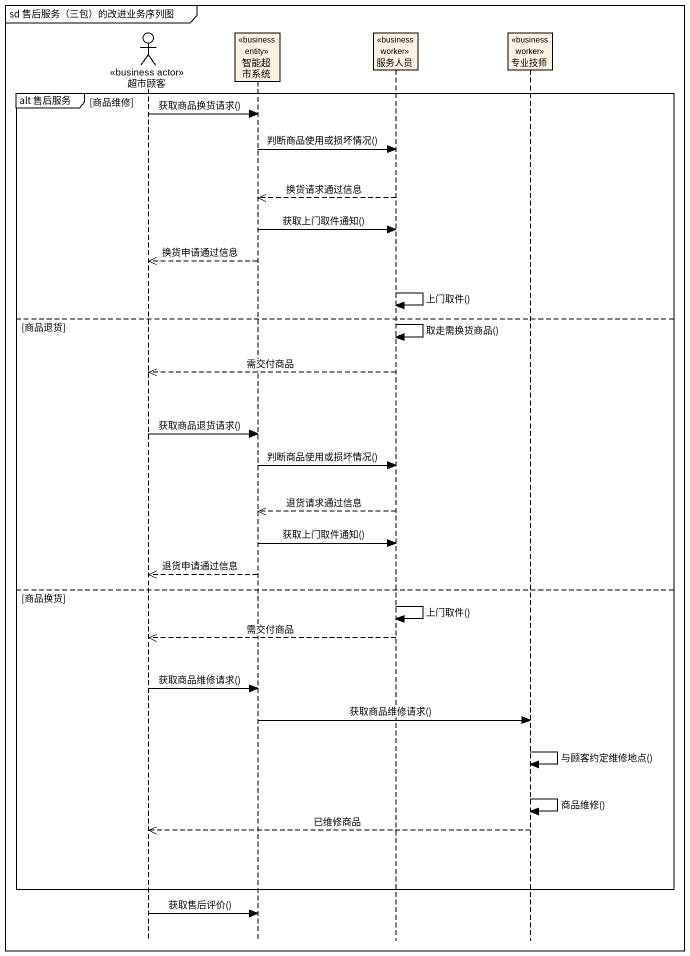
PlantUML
@startuml
mainframe sd 售后服务（三包）的改进业务序列图
hide footbox
actor 超市顾客 <<business actor>>
participant 智能超市系统 <<business entity>>
participant 服务人员 <<business worker>>
participant 专业技师 <<business worker>>

group alt 售后服务 [商品维修]
  超市顾客 -> 智能超市系统 : 获取商品换货请求()
  智能超市系统 -> 服务人员 : 判断商品使用或损坏情况()
  服务人员 -->> 智能超市系统 : 换货请求通过信息
  智能超市系统 -> 服务人员 : 获取上门取件通知()
  智能超市系统 -->> 超市顾客 : 换货申请通过信息
  服务人员 -> 服务人员 : 上门取件()
else 商品退货
  服务人员 -> 服务人员 : 取走需换货商品()
  服务人员 -->> 超市顾客 : 需交付商品
  超市顾客 -> 智能超市系统 : 获取商品退货请求()
  智能超市系统 -> 服务人员 : 判断商品使用或损坏情况()
  服务人员 -->> 智能超市系统 : 退货请求通过信息
  智能超市系统 -> 服务人员 : 获取上门取件通知()
  智能超市系统 -->> 超市顾客 : 退货申请通过信息
else 商品换货
  服务人员 -> 服务人员 : 上门取件()
  服务人员 -->> 超市顾客 : 需交付商品
  超市顾客 -> 智能超市系统 : 获取商品维修请求()
  智能超市系统 -> 专业技师 : 获取商品维修请求()
  专业技师 -> 专业技师 : 与顾客约定维修地点()
  专业技师 -> 专业技师 : 商品维修()
  专业技师 -->> 超市顾客 : 已维修商品
end
超市顾客 -> 智能超市系统 : 获取售后评价()
@enduml
